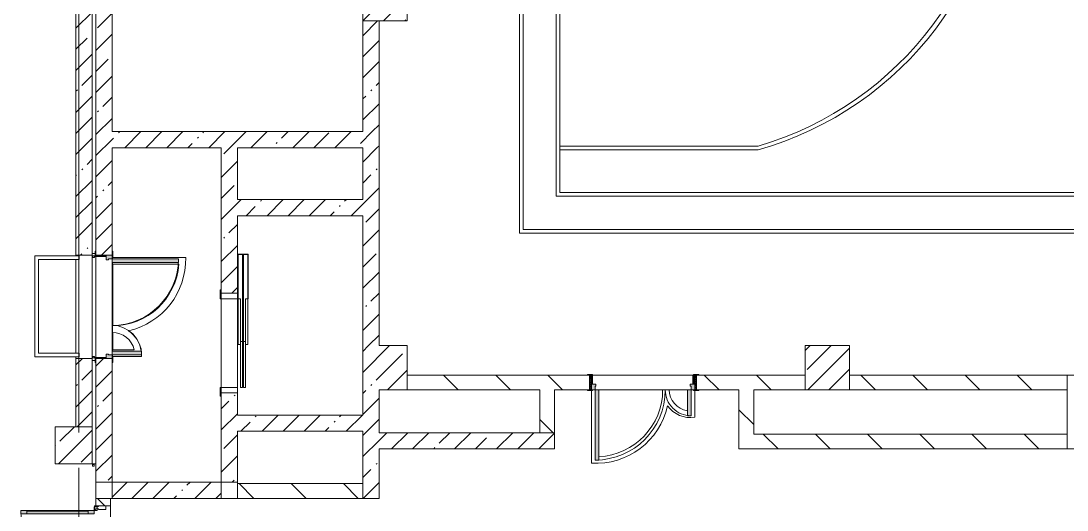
# Model space of a CAD drawing. Header units: millimetres. Extents: x 81037 to 284518, y -8553 to 29000.
# Drawn here: x 195031 to 209218, y 10072 to 16700 of the extents above; entities that cross this region are included whole.
import ezdxf

# ---------------------------------------------------------------- set-up
doc = ezdxf.new("R2010")
doc.units = ezdxf.units.MM
doc.linetypes.add('Осевая', pattern=[3175, 635, -476.25, 1587.5, -476.25])
for name, color, linetype, lineweight, true_color in [('A-DETL-GENF-7', 7, 'Continuous', 5, 0xe2e2e2), ('A-DETL-GENF-9', 7, 'Continuous', 5, 0xaaaaaa), ('A-DOOR-4', 7, 'Continuous', 5, 0xe2e2e2), ('A-DOOR-5', 7, 'Continuous', 5, 0xaaaaaa), ('A-DOOR-FRAM-3', 7, 'Continuous', 5, 0xe2e2e2), ('A-DOOR-FRAM-5', 7, 'Continuous', 5, 0xaaaaaa), ('A-FLOR-2', 7, 'Continuous', 5, 0xaaaaaa)]:
    doc.layers.add(name, color=color, linetype=linetype, lineweight=lineweight, true_color=true_color)
for name, color, linetype, lineweight in [('A-GLAZ-CWMG-2', 7, 'Continuous', 5), ('A-WALL', 7, 'Continuous', 9), ('A-WALL-4', 7, 'Continuous', 5), ('I-WALL-6', 7, 'Continuous', 5), ('S-COLS-1', 7, 'Continuous', 5), ('Оси', 7, 'Continuous', 9), ('Оси-2', 7, 'Осевая', 9)]:
    doc.layers.add(name, color=color, linetype=linetype, lineweight=lineweight)
pattern_1 = [(135, (157507.65, 0), (-353.5534, -353.5534), [])]
pattern_2 = [(45, (157507.65, 0), (-285.123, 285.123), []), (45, (157792.77, 0), (-285.123, 285.123), [504.031, -100.806, 16.764, -84.042])]

# ---------------------------------------------------------------- blocks, each defined once
blk = doc.blocks.new('BSC_Колонна _Прямоугольная - 600х600-V76-2_1_3_птичка')
at = {"layer": 'S-COLS-1'}
h = blk.add_hatch(dxfattribs=at)
h.set_pattern_fill('FP_95', color=256, style=0, pattern_type=2)
h.set_pattern_definition([(45, (-42460, -17000), (-285.123, 285.123), []), (45, (-42174.88, -17000), (-285.123, 285.123), [504.031, -100.806, 16.764, -84.042])])
h.paths.add_polyline_path([(-300, -300), (300, -300), (300, 300), (-300, 300)])
for p, q in [((300, 300), (-300, 300)), ((-300, 300), (-300, -300)), ((300, -300), (300, 300)), ((-300, -300), (300, -300))]:
    blk.add_line(p, q, dxfattribs=at)
blk = doc.blocks.new('110_Дверь_СКБ_2Ст - Д-6_л__ ДОО_Дв_1450x2100h_Дверь из раздевальной в коридор-V115-2_1_3_птичка')
at = {"layer": 'A-DOOR-4'}
for points in [[(612.5, 1050), (612.5, 100), (662.5, 100), (662.5, 1050)], [(-637.5, 450), (-637.5, 100), (-587.5, 100), (-587.5, 450)]]:
    blk.add_hatch(color=256, dxfattribs=at).paths.add_polyline_path(points)
h = blk.add_hatch(color=256, dxfattribs=at)
h.paths.add_polyline_path([(-637.5, 100), (-687.5, 100), (-687.5, 20), (-627.5, 20), (-627.5, 50), (-637.5, 50)])
h.paths.add_polyline_path([(712.5, 100), (662.5, 100), (662.5, 50), (652.5, 50), (652.5, 20), (712.5, 20)])
at = {"layer": 'A-DOOR-5'}
h = blk.add_hatch(dxfattribs=at)
h.set_pattern_fill('FP_17', color=256, style=0, pattern_type=2)
h.set_pattern_definition([(135, (1576.41, 164.685), (-14.14214, -14.14214), []), (225, (1576.41, 164.685), (14.14214, -14.14214), [])])
h.paths.add_polyline_path([(737.5, 100), (712.5, 100), (712.5, -100), (737.5, -100), (737.5, 0.5)])
at = {"layer": 'A-DOOR-FRAM-3'}
for points in [[(-742.5, 108), (-742.5, 100), (-672.5, 100), (-672.5, 108)], [(-672.5, 20), (-687.5, 20), (-687.5, -100), (-672.5, -100), (-672.5, 0.5)], [(767.5, 108), (697.5, 108), (697.5, 100), (767.5, 100)], [(712.5, 20), (697.5, 20), (697.5, -100), (712.5, -100), (712.5, 0.5)], [(-672.5, -100), (-742.5, -100), (-742.5, -108), (-672.5, -108)], [(767.5, -100), (697.5, -100), (697.5, -108), (767.5, -108)]]:
    blk.add_hatch(color=256, dxfattribs=at).paths.add_polyline_path(points)
at = {"layer": 'A-DOOR-FRAM-5'}
h = blk.add_hatch(dxfattribs=at)
h.set_pattern_fill('FP_18', color=256, style=0, pattern_type=2)
h.set_pattern_definition([(45, (-546.384, 164.685), (-14.1421, 14.1421), []), (135, (-546.384, 164.685), (-14.1421, -14.1421), [])])
h.paths.add_polyline_path([(-712.5, 100), (-712.5, -100), (-687.5, -100), (-687.5, 100)])
at = {"layer": 'A-DOOR-5'}
for p, q in [((662.5, 1050), (612.5, 1050)), ((612.5, 1050), (612.5, 100)), ((662.5, 100), (662.5, 1050)), ((-637.5, 450), (-637.5, 100)), ((-587.5, 450), (-637.5, 450)), ((-587.5, 100), (-587.5, 450)), ((-637.5, 100), (-587.5, 100)), ((612.5, 100), (662.5, 100))]:
    blk.add_line(p, q, dxfattribs=at)
for centre, radius, start, end in [((662.5, 100), 950, 90, 180), ((-637.5, 100), 350, 360, 90)]:
    blk.add_arc(centre, radius, start, end, dxfattribs=at)
at = {"layer": 'A-DOOR-FRAM-5'}
for p, q in [((-672.5, 108), (-742.5, 108)), ((-742.5, 108), (-742.5, 100)), ((-742.5, 100), (-672.5, 100)), ((-687.5, 100), (-712.5, 100)), ((-712.5, 100), (-712.5, -100)), ((-637.5, 100), (-687.5, 100)), ((-687.5, 100), (-687.5, 20)), ((-687.5, -100), (-687.5, 100)), ((-687.5, 20), (-627.5, 20)), ((-672.5, 20), (-687.5, 20)), ((-687.5, 20), (-687.5, -100)), ((-672.5, 100), (-672.5, 108)), ((-672.5, -100), (-672.5, 20)), ((-637.5, 50), (-637.5, 100)), ((-627.5, 50), (-637.5, 50)), ((-627.5, 20), (-627.5, 50)), ((662.5, 50), (652.5, 50)), ((652.5, 50), (652.5, 20)), ((652.5, 20), (712.5, 20)), ((662.5, 100), (662.5, 50)), ((712.5, 100), (662.5, 100)), ((767.5, 108), (697.5, 108)), ((697.5, 108), (697.5, 100)), ((697.5, 100), (767.5, 100)), ((712.5, 20), (697.5, 20)), ((697.5, 20), (697.5, -100)), ((712.5, 20), (712.5, 100)), ((737.5, 100), (712.5, 100)), ((712.5, 100), (712.5, -100)), ((712.5, -100), (712.5, 20)), ((737.5, -100), (737.5, 100)), ((767.5, 100), (767.5, 108)), ((-672.5, -100), (-742.5, -100)), ((-742.5, -100), (-742.5, -108)), ((-742.5, -108), (-672.5, -108)), ((-712.5, -100), (-687.5, -100)), ((-687.5, -100), (-672.5, -100)), ((-672.5, -108), (-672.5, -100)), ((697.5, -100), (712.5, -100)), ((767.5, -100), (697.5, -100)), ((697.5, -100), (697.5, -108)), ((697.5, -108), (767.5, -108)), ((712.5, -100), (737.5, -100)), ((767.5, -108), (767.5, -100))]:
    blk.add_line(p, q, dxfattribs=at)
blk = doc.blocks.new('110_Дверь_СКБ_2Ст - Д-2 1450x2100h_Лестничная клетка EIS60-31576737-2_1_3_птичка')
at = {"layer": 'A-DOOR-4'}
for points in [[(-587.5, 110), (-587.5, 1010), (-637.5, 1010), (-637.5, 110)], [(662.5, 510), (612.5, 510), (612.5, 110), (662.5, 110)], [(712.5, 30), (697.5, 30), (697.5, -110), (712.5, -110)]]:
    blk.add_hatch(color=256, dxfattribs=at).paths.add_polyline_path(points)
h = blk.add_hatch(color=256, dxfattribs=at)
h.paths.add_polyline_path([(712.5, 110), (662.5, 110), (662.5, 60), (652.5, 60), (652.5, 30), (712.5, 30), (712.5, 90.1)])
h.paths.add_polyline_path([(-627.5, 30), (-627.5, 60), (-637.5, 60), (-637.5, 110), (-687.5, 110), (-687.5, 30)])
at = {"layer": 'A-DOOR-FRAM-3'}
for points in [[(-672.5, 110), (-672.5, 118), (-742.5, 118), (-742.5, 110), (-697.3, 110)], [(-672.5, 30), (-687.5, 30), (-687.5, -110), (-672.5, -110)], [(767.5, 110), (767.5, 118), (697.5, 118), (697.5, 110)], [(-672.5, -110), (-742.5, -110), (-742.5, -118), (-672.5, -118)], [(767.5, -118), (767.5, -110), (697.5, -110), (697.5, -118)]]:
    blk.add_hatch(color=256, dxfattribs=at).paths.add_polyline_path(points)
at = {"layer": 'A-DOOR-5'}
for p, q in [((-637.5, 1010), (-637.5, 110)), ((-587.5, 1010), (-637.5, 1010)), ((-587.5, 110), (-587.5, 1010)), ((662.5, 510), (612.5, 510)), ((612.5, 510), (612.5, 110)), ((662.5, 110), (662.5, 510)), ((-637.5, 110), (-587.5, 110)), ((612.5, 110), (662.5, 110))]:
    blk.add_line(p, q, dxfattribs=at)
for centre, radius, start, end in [((-637.5, 110), 900, 0, 90), ((662.5, 110), 400, 90, 180)]:
    blk.add_arc(centre, radius, start, end, dxfattribs=at)
at = {"layer": 'A-DOOR-FRAM-5'}
for p, q in [((-672.5, 118), (-742.5, 118)), ((-742.5, 118), (-742.5, 110)), ((-742.5, 110), (-672.5, 110)), ((-637.5, 110), (-687.5, 110)), ((-687.5, 110), (-687.5, 30)), ((-687.5, 30), (-627.5, 30)), ((-672.5, 30), (-687.5, 30)), ((-687.5, 30), (-687.5, -110)), ((-672.5, 110), (-672.5, 118)), ((-672.5, -110), (-672.5, 30)), ((-637.5, 60), (-637.5, 110)), ((-627.5, 60), (-637.5, 60)), ((-627.5, 30), (-627.5, 60)), ((662.5, 60), (652.5, 60)), ((652.5, 60), (652.5, 30)), ((652.5, 30), (712.5, 30)), ((662.5, 110), (662.5, 60)), ((712.5, 110), (662.5, 110)), ((767.5, 118), (697.5, 118)), ((697.5, 118), (697.5, 110)), ((697.5, 110), (767.5, 110)), ((712.5, 30), (697.5, 30)), ((697.5, 30), (697.5, -110)), ((712.5, 30), (712.5, 110)), ((712.5, -110), (712.5, 30)), ((767.5, 110), (767.5, 118)), ((-672.5, -110), (-742.5, -110)), ((-742.5, -110), (-742.5, -118)), ((-742.5, -118), (-672.5, -118)), ((-687.5, -110), (-672.5, -110)), ((-672.5, -118), (-672.5, -110)), ((697.5, -110), (712.5, -110)), ((767.5, -110), (697.5, -110)), ((697.5, -110), (697.5, -118)), ((697.5, -118), (767.5, -118)), ((767.5, -118), (767.5, -110))]:
    blk.add_line(p, q, dxfattribs=at)
blk = doc.blocks.new('BSC_Колонна _Прямоугольная - 500х500-V160-2_1_3_птичка')
at = {"layer": 'S-COLS-1'}
h = blk.add_hatch(dxfattribs=at)
h.set_pattern_fill('FP_158', color=256, style=0, pattern_type=2)
h.set_pattern_definition([(45, (-38240, -10950), (-285.123, 285.123), []), (45, (-37954.88, -10950), (-285.123, 285.123), [504.031, -100.806, 16.764, -84.042])])
h.paths.add_polyline_path([(-250, -250), (250, -250), (250, 250), (-250, 250)])
for p, q in [((250, 250), (-250, 250)), ((-250, 250), (-250, -250)), ((250, -250), (250, 250)), ((-250, -250), (250, -250))]:
    blk.add_line(p, q, dxfattribs=at)
blk = doc.blocks.new('DOR_Дверь лифта - 1350х2050h-V165-2_1_3_птичка')
at = {"layer": 'A-DOOR-5'}
for p, q in [((-600, 125), (-720, 125)), ((-720, 125), (-720, 110)), ((-720, 110), (-600, 110)), ((-675, 110), (-675, -110)), ((-600, 110), (-675, 110)), ((-600, 110), (-600, 125)), ((600, 110), (-600, 110)), ((-600, 110), (-600, -110)), ((720, 125), (600, 125)), ((600, 125), (600, 110)), ((600, -110), (600, 110)), ((675, 110), (600, 110)), ((600, 110), (720, 110)), ((675, -110), (675, 110)), ((720, 110), (720, 125)), ((-675, -110), (-600, -110)), ((-600, -110), (600, -110)), ((-20, -120), (-20, -150)), ((600, -120), (-20, -120)), ((600, -110), (675, -110)), ((600, -150), (600, -120)), ((-600, -150), (-600, -180)), ((20, -150), (-600, -150)), ((-600, -180), (20, -180)), ((-600, -190), (-600, -220)), ((20, -190), (-600, -190)), ((-600, -220), (20, -220)), ((-20, -150), (600, -150)), ((-20, -220), (-20, -250)), ((600, -220), (-20, -220)), ((-20, -250), (600, -250)), ((20, -180), (20, -150)), ((20, -220), (20, -190)), ((600, -250), (600, -220))]:
    blk.add_line(p, q, dxfattribs=at)
at = {"layer": 'A-DOOR-FRAM-5'}
for p, q in [((600, -117), (600, -120)), ((1203, -117), (600, -117)), ((600, -120), (1200, -120)), ((1200, -120), (1200, -180)), ((1203, -183), (1203, -117)), ((1200, -180), (20, -180)), ((20, -180), (20, -183)), ((20, -183), (1203, -183)), ((1203, -187), (20, -187)), ((20, -187), (20, -190)), ((20, -190), (1200, -190)), ((600, -250), (600, -253)), ((1200, -250), (600, -250)), ((600, -253), (1203, -253)), ((1200, -190), (1200, -250)), ((1203, -253), (1203, -187))]:
    blk.add_line(p, q, dxfattribs=at)
blk = doc.blocks.new('Дверь_Витражная_остекление_ - ДВН_ДАО_Главный вход_1800 в свету 5-32258809-2_1_3_птичка')
at = {"layer": 'A-DETL-GENF-7'}
for points in [[(-947.5, -723.4), (-947.5, -20), (-992.5, -20), (-992.5, -1012.5), (-947.5, -1012.5)], [(1042.5, -1012.5), (1042.5, -20), (997.5, -20), (997.5, -1012.5)]]:
    blk.add_hatch(color=256, dxfattribs=at).paths.add_polyline_path(points)
at = {"layer": 'A-DETL-GENF-9'}
for p, q in [((-947.5, -20), (-992.5, -20)), ((-992.5, -1012.5), (-992.5, -20)), ((-947.5, -20), (-992.5, -20)), ((-992.5, -20), (-992.5, -1012.5)), ((-992.5, -100), (-947.5, -100)), ((-982.5, -932.5), (-982.5, -100)), ((-947.5, -1012.5), (-947.5, -20)), ((-947.5, -1012.5), (-947.5, -20)), ((988.5, -932.5), (988.5, -100)), ((997.5, -1012.5), (997.5, -20)), ((997.5, -20), (997.5, -1012.5)), ((1042.5, -100), (997.5, -100)), ((1032.5, -932.5), (1032.5, -100)), ((1042.5, -1012.5), (1042.5, -20)), ((1042.5, -1012.5), (1042.5, -20)), ((-992.5, -932.5), (-947.5, -932.5)), ((1042.5, -932.5), (997.5, -932.5)), ((-992.5, -1012.5), (-947.5, -1012.5)), ((-992.5, -1012.5), (-947.5, -1012.5)), ((1042.5, -1012.5), (997.5, -1012.5)), ((997.5, -1012.5), (1042.5, -1012.5))]:
    blk.add_line(p, q, dxfattribs=at)
at = {"layer": 'A-DOOR-5'}
for p, q in [((-1042.5, 20), (-992.5, 20)), ((-1042.5, -20), (-1042.5, 20)), ((-992.5, 20), (-992.5, -20)), ((992.5, 20), (1042.5, 20)), ((992.5, -20), (992.5, 20)), ((1042.5, 20), (1042.5, -20)), ((-992.5, -20), (-1042.5, -20)), ((-992.5, -1012.5), (-992.5, -20)), ((992.5, -1012.5), (992.5, -20)), ((1042.5, -20), (992.5, -20))]:
    blk.add_line(p, q, dxfattribs=at)
for centre, start, end in [((992.5, -20), 209.21115, 212.8228), ((992.5, -20), 217.57984, 270), ((-992.5, -20), 270, 286.54233)]:
    blk.add_arc(centre, 992.5, start, end, dxfattribs=at)
blk = doc.blocks.new('Прямоугольный импост - Импост структурный с накладкой - 160мм Темный-31239248-2_1_3_птичка')
at = {"layer": 'A-GLAZ-CWMG-2'}
for p, q in [((0, 17), (-50, 17)), ((-50, 17), (-50, 0)), ((-50, 0), (-40, 0)), ((-40, 0), (-40, -40)), ((-10, -40), (-10, 0)), ((-10, 0), (0, 0)), ((0, 0), (0, 17)), ((-40, -40), (-50, -40)), ((-50, -40), (-50, -140)), ((-50, -140), (0, -140)), ((0, -40), (-10, -40)), ((0, -140), (0, -40))]:
    blk.add_line(p, q, dxfattribs=at)

msp = doc.modelspace()

# ---------------------------------------------------------------- hatches: boundary and pattern name
at = {"layer": 'I-WALL-6'}
h = msp.add_hatch(dxfattribs=at)
h.set_pattern_fill('FP_79', color=256, style=0, pattern_type=2)
h.set_pattern_definition(pattern_2)
h.paths.add_polyline_path([(196247.8, 10450), (196267.7, 10450), (196267.7, 12125), (196047.7, 12125), (196047.7, 10450)])
h.paths.add_polyline_path([(196047.7, 13525), (196267.7, 13525), (196267.7, 21575), (196047.7, 21575), (196047.7, 13534.8)])
h.paths.add_polyline_path([(196267.7, 22975), (196267.7, 23420.3), (196047.7, 23420.3), (196047.7, 22975), (196247.8, 22975)])
h = msp.add_hatch(dxfattribs=at)
h.set_pattern_fill('FP_79', color=256, style=0, pattern_type=2)
h.set_pattern_definition(pattern_2)
h.paths.add_polyline_path([(195777.7, 11200), (195997.7, 11200), (195997.7, 12125), (195777.7, 12125), (195777.7, 11221)])
h.paths.add_polyline_path([(195997.7, 13525), (195997.7, 21575), (195777.7, 21575), (195777.7, 13525)])
h.paths.add_polyline_path([(195997.7, 22975), (195997.7, 23400), (195777.7, 23400), (195777.7, 22975)])
h = msp.add_hatch(dxfattribs=at)
h.set_pattern_fill('FP_79', color=256, style=0, pattern_type=2)
h.set_pattern_definition(pattern_2)
h.paths.add_polyline_path([(199887.7, 15200), (199887.7, 16700), (199667.7, 16700), (199667.7, 15200)])
h = msp.add_hatch(dxfattribs=at)
h.set_pattern_fill('FP_79', color=256, style=0, pattern_type=2)
h.set_pattern_definition(pattern_2)
h.paths.add_polyline_path([(197967.7, 14980), (199887.7, 14980), (199887.7, 15200), (196267.7, 15200), (196267.7, 14980), (197747.7, 14980)])
h = msp.add_hatch(dxfattribs=at)
h.set_pattern_fill('FP_79', color=256, style=0, pattern_type=2)
h.set_pattern_definition(pattern_2)
h.paths.add_polyline_path([(197967.7, 14280), (197967.7, 14980), (197747.7, 14980), (197747.7, 14280)])
h = msp.add_hatch(dxfattribs=at)
h.set_pattern_fill('FP_79', color=256, style=0, pattern_type=2)
h.set_pattern_definition(pattern_2)
h.paths.add_polyline_path([(199887.7, 10230), (199887.7, 11700), (199667.7, 11700), (199667.7, 10230)])
h.paths.add_polyline_path([(199887.7, 12300), (199887.7, 14980), (199667.7, 14980), (199667.7, 12300)])
h = msp.add_hatch(dxfattribs=at)
h.set_pattern_fill('FP_79', color=256, style=0, pattern_type=2)
h.set_pattern_definition(pattern_2)
h.paths.add_polyline_path([(197747.7, 10450), (197967.7, 10450), (197967.7, 11660), (197747.7, 11660), (197747.7, 11221)])
h.paths.add_polyline_path([(197967.7, 13010), (197967.7, 14280), (197747.7, 14280), (197747.7, 13010)])
h = msp.add_hatch(dxfattribs=at)
h.set_pattern_fill('FP_79', color=256, style=0, pattern_type=2)
h.set_pattern_definition(pattern_2)
h.paths.add_polyline_path([(199667.7, 14060), (199667.7, 14280), (197967.7, 14280), (197967.7, 14060), (199030.4, 14060)])
h = msp.add_hatch(dxfattribs=at)
h.set_pattern_fill('FP_82', color=256, style=0, pattern_type=2)
h.set_pattern_definition(pattern_1)
h.paths.add_polyline_path([(208305.6, 11700), (209217.7, 11700), (209217.7, 11900), (206267.7, 11900), (206267.7, 11700), (207378, 11700)])
h.paths.add_polyline_path([(200267.7, 11700), (202743.4, 11700), (202740.4, 11900), (200267.7, 11900)])
h.paths.add_polyline_path([(204193.4, 11700), (205667.7, 11700), (205667.7, 11900), (204193.4, 11900), (204193.4, 11799.5)])
h = msp.add_hatch(dxfattribs=at)
h.set_pattern_fill('FP_82', color=256, style=0, pattern_type=2)
h.set_pattern_definition(pattern_1)
h.paths.add_polyline_path([(202268.4, 11120), (202268.4, 11700), (202068.4, 11700), (202068.4, 11120)])
h = msp.add_hatch(dxfattribs=at)
h.set_pattern_fill('FP_82', color=256, style=0, pattern_type=2)
h.set_pattern_definition(pattern_1)
h.paths.add_polyline_path([(204968.4, 11100), (204968.4, 11700), (204768.4, 11700), (204768.4, 11100)])
h = msp.add_hatch(dxfattribs=at)
h.set_pattern_fill('FP_79', color=256, style=0, pattern_type=2)
h.set_pattern_definition(pattern_2)
h.paths.add_polyline_path([(199667.7, 11140), (199667.7, 11360), (197967.7, 11360), (197967.7, 11140), (199030.4, 11140)])
h = msp.add_hatch(dxfattribs=at)
h.set_pattern_fill('FP_79', color=256, style=0, pattern_type=2)
h.set_pattern_definition(pattern_2)
h.paths.add_polyline_path([(199887.7, 10900), (202268.4, 10900), (202268.4, 11120), (199887.7, 11120)])
h = msp.add_hatch(dxfattribs=at)
h.set_pattern_fill('FP_82', color=256, style=0, pattern_type=2)
h.set_pattern_definition(pattern_1)
h.paths.add_polyline_path([(218667.7, 10900), (218667.7, 11100), (216847.7, 11100), (216847.7, 10900), (217580.8, 10900)])
h.paths.add_polyline_path([(212015.6, 10900), (213007.7, 10900), (213007.7, 11100), (209417.7, 11100), (209417.7, 10900), (210160.6, 10900)])
h.paths.add_polyline_path([(213907.7, 10900), (214117.7, 10900), (214117.7, 11100), (213907.7, 11100), (213907.7, 10980)])
h.paths.add_polyline_path([(215737.7, 10900), (215947.7, 10900), (215947.7, 11100), (215737.7, 11100), (215737.7, 10980)])
h.paths.add_polyline_path([(215037.7, 10900), (215037.7, 11100), (214817.7, 11100), (214817.7, 10900)])
h.paths.add_polyline_path([(204768.4, 10900), (209217.7, 10900), (209217.7, 11100), (204768.4, 11100)])
h = msp.add_hatch(dxfattribs=at)
h.set_pattern_fill('FP_79', color=256, style=0, pattern_type=2)
h.set_pattern_definition(pattern_2)
h.paths.add_polyline_path([(197747.7, 10230), (197747.7, 10450), (196267.7, 10450), (196267.7, 10230), (197175.3, 10230)])
h = msp.add_hatch(dxfattribs=at)
h.set_pattern_fill('FP_82', color=256, style=0, pattern_type=2)
h.set_pattern_definition(pattern_1)
h.paths.add_polyline_path([(199667.7, 10230), (199667.7, 10430), (197967.7, 10430), (197967.7, 10230), (199030.4, 10230)])
h = msp.add_hatch(dxfattribs=at)
h.set_pattern_fill('FP_82', color=256, style=0, pattern_type=2)
h.set_pattern_definition(pattern_1)
h.paths.add_polyline_path([(196047.7, 7900), (196247.7, 7900), (196247.7, 8000), (196047.7, 8000)])
h.paths.add_polyline_path([(196047.7, 10130), (196247.7, 10130), (196247.7, 10230), (196047.7, 10230)])
at = {"layer": 'S-COLS-1'}
h = msp.add_hatch(dxfattribs=at)
h.set_pattern_fill('FP_79', color=256, style=0, pattern_type=2)
h.set_pattern_definition(pattern_2)
h.paths.add_polyline_path([(199667.7, 11700), (200267.7, 11700), (200267.7, 12300), (199667.7, 12300)])
h = msp.add_hatch(dxfattribs=at)
h.set_pattern_fill('FP_79', color=256, style=0, pattern_type=2)
h.set_pattern_definition(pattern_2)
h.paths.add_polyline_path([(206267.7, 11700), (206267.7, 12300), (205667.7, 12300), (205667.7, 11700)])

# ---------------------------------------------------------------- linework, layer by layer
at = {"layer": 'A-FLOR-2'}
for p, q in [((201791.3, 24981.3), (201791.3, 13824.4)), ((201841.3, 13874.4), (201841.3, 24931.3)), ((202291.3, 24481.3), (202291.3, 14324.4)), ((202341.3, 14374.4), (202341.3, 24431.3)), ((205027.3, 15002.8), (202337.7, 15002.8)), ((202337.7, 15002.8), (202337.7, 14952.8)), ((202337.7, 14952.8), (205027.3, 14952.8)), ((211944.5, 14374.4), (202341.3, 14374.4)), ((202291.3, 14324.4), (221647.7, 14324.4)), ((201791.3, 13824.4), (222147.7, 13824.4)), ((222097.7, 13874.4), (201841.3, 13874.4)), ((195820.8, 13518), (195220.8, 13518)), ((195220.8, 13518), (195220.8, 12148.2)), ((195820.8, 13468), (195820.8, 13518)), ((196039.7, 13550), (195997.7, 13550)), ((197265.8, 13493.1), (196271, 13493.1)), ((196271, 13493.1), (196271, 13475)), ((196277.7, 13492.5), (196277.7, 13550)), ((195270.8, 12198.2), (195270.8, 13468)), ((195270.8, 13468), (195820.8, 13468)), ((196271, 13425), (196271, 13403.1)), ((196271, 13403.1), (197173.3, 13403.1)), ((196277.7, 12568.5), (196277.7, 13403.1)), ((196271, 12568.1), (196271, 12478.1)), ((196277.7, 12242), (196277.7, 12477.5)), ((196568.2, 12242), (196271, 12242)), ((196271, 12242), (196271, 12225)), ((195220.8, 12148.2), (195820.8, 12148.2)), ((195820.8, 12198.2), (195270.8, 12198.2)), ((195820.8, 12148.2), (195820.8, 12198.2)), ((195997.7, 12100), (196039.7, 12100)), ((196271, 12175), (196271, 12152)), ((196271, 12152), (196665.5, 12152)), ((196277.7, 12100), (196277.7, 12152)), ((204143.4, 11780), (204143.4, 11889.6)), ((204143.4, 11889.6), (204153.4, 11889.6)), ((202768.4, 11692), (202768.4, 10706.8)), ((202858.4, 11703), (202818.4, 11703)), ((203823.4, 11703), (203733.4, 11703)), ((204168.4, 11329.8), (204168.4, 11692)), ((196047.7, 10700), (195997.7, 10700)), ((196047.7, 10230), (196047.7, 10450)), ((196267.7, 10230), (196247.8, 10230)), ((197967.7, 10230), (197747.7, 10230)), ((196047.7, 10120), (196047.7, 10130)), ((196047.7, 10130), (196047.7, 10120))]:
    msp.add_line(p, q, dxfattribs=at)
for centre, radius, start, end in [((203772.7, 19382.8), 4604.2, 285.81331, 74.18669), ((203743.1, 19382.8), 4564.4, 286.34112, 73.65888), ((196271, 13473.1), 995, 282.67054, 1.1511), ((196271, 13473.1), 905, 270, 355.56313), ((196271, 12173.1), 395, 7.55422, 56.45952), ((196271, 12173.1), 305, 13.0427, 90), ((196271, 12173.1), 395, 356.92799, 0.27403), ((202828.4, 11700), 905, 272.53584, 0.18993), ((204108.4, 11700), 285, 179.39688, 261.89794), ((202828.4, 11700), 995, 266.54288, 347.60213), ((204108.4, 11700), 375, 214.72707, 279.2069)]:
    msp.add_arc(centre, radius, start, end, dxfattribs=at)
at = {"layer": 'A-WALL'}
for p, q in [((202068.4, 11120), (202268.4, 11120)), ((209217.7, 11100), (209217.7, 10900)), ((199667.7, 10230), (199667.7, 10430))]:
    msp.add_line(p, q, dxfattribs=at)
at = {"layer": 'A-WALL-4'}
for p, q in [((196027.7, 13515), (196007.7, 13515)), ((196007.7, 13515), (196007.7, 13495)), ((196007.7, 13495), (196027.7, 13495)), ((196027.7, 13495), (196027.7, 13515)), ((196007.7, 12155), (196007.7, 12135)), ((196027.7, 12155), (196007.7, 12155)), ((196007.7, 12135), (196027.7, 12135)), ((196027.7, 12135), (196027.7, 12155)), ((196002.2, 10689), (196002.2, 10669)), ((196022.2, 10689), (196002.2, 10689)), ((196002.2, 10669), (196022.2, 10669)), ((196022.2, 10669), (196022.2, 10689))]:
    msp.add_line(p, q, dxfattribs=at)
at = {"layer": 'I-WALL-6'}
for p, q in [((195777.7, 21584.5), (195777.7, 13518)), ((195997.7, 11200), (195997.7, 21584.5)), ((196047.7, 21520), (196047.7, 13580)), ((196267.7, 15200), (196267.7, 21520)), ((199667.7, 16700), (199667.7, 15200)), ((199887.7, 12300), (199887.7, 16700)), ((199667.7, 15200), (196267.7, 15200)), ((196267.7, 13580), (196267.7, 14980)), ((196267.7, 14980), (197747.7, 14980)), ((197747.7, 14980), (197747.7, 13010)), ((197967.7, 14980), (199667.7, 14980)), ((197967.7, 14280), (197967.7, 14980)), ((199667.7, 14980), (199667.7, 14280)), ((199667.7, 14280), (197967.7, 14280)), ((197967.7, 13010), (197967.7, 14060)), ((197967.7, 14060), (199667.7, 14060)), ((199667.7, 14060), (199667.7, 12300)), ((195777.7, 13525), (195997.7, 13525)), ((196047.7, 12140), (196047.7, 13510)), ((195777.7, 12198.2), (195777.7, 13468)), ((196267.7, 13425), (196267.7, 12225)), ((197747.7, 13010), (197967.7, 13010)), ((195777.7, 12148.2), (195777.7, 11200)), ((195997.7, 12125), (195777.7, 12125)), ((196047.7, 12070), (196047.7, 10450)), ((196267.7, 12070), (196267.7, 10230)), ((202713.4, 11900), (200267.7, 11900)), ((200267.7, 11900), (200267.7, 11700)), ((202783.4, 11900), (204153.4, 11900)), ((205667.7, 11900), (204223.4, 11900)), ((205667.7, 11700), (205667.7, 11900)), ((211667.7, 11900), (206267.7, 11900)), ((206267.7, 11900), (206267.7, 11700)), ((209217.7, 11900), (209217.7, 11100)), ((197747.7, 11660), (197747.7, 10230)), ((197967.7, 11660), (197747.7, 11660)), ((197967.7, 11360), (197967.7, 11660)), ((199667.7, 11700), (199667.7, 11360)), ((199887.7, 11120), (199887.7, 11700)), ((200267.7, 11700), (202068.4, 11700)), ((202068.4, 11700), (202068.4, 11120)), ((202268.4, 11700), (202713.4, 11700)), ((202268.4, 10900), (202268.4, 11700)), ((203733.2, 11700), (202868.4, 11700)), ((204068.4, 11700), (203823.7, 11700)), ((204223.4, 11700), (204768.4, 11700)), ((204768.4, 11700), (204768.4, 10900)), ((204968.4, 11700), (205667.7, 11700)), ((204968.4, 11100), (204968.4, 11700)), ((206267.7, 11700), (209217.7, 11700)), ((199667.7, 11360), (197967.7, 11360)), ((197967.7, 10230), (197967.7, 11140)), ((197967.7, 11140), (199667.7, 11140)), ((199667.7, 11140), (199667.7, 10430)), ((202068.4, 11120), (199887.7, 11120)), ((209217.7, 11100), (204968.4, 11100)), ((199887.7, 10900), (202268.4, 10900)), ((199887.7, 10230), (199887.7, 10900)), ((204768.4, 10900), (213207.7, 10900)), ((196047.7, 10450), (196267.7, 10450)), ((197967.7, 10450), (196267.7, 10450)), ((199667.7, 10430), (197967.7, 10430)), ((196247.7, 10230), (196047.7, 10230)), ((196047.7, 10230), (196047.7, 10130)), ((196247.7, 10230), (196247.7, 7900)), ((196267.7, 10230), (197747.7, 10230)), ((197747.7, 10230), (199887.7, 10230)), ((196047.7, 10130), (196247.7, 10130))]:
    msp.add_line(p, q, dxfattribs=at)
at = {"layer": 'S-COLS-1'}
for p, q in [((199667.7, 12300), (199667.7, 11700)), ((200267.7, 12300), (199887.7, 12300)), ((200267.7, 11700), (200267.7, 12300)), ((206267.7, 12300), (205667.7, 12300)), ((205667.7, 12300), (205667.7, 11900)), ((206267.7, 11900), (206267.7, 12300)), ((205667.7, 11900), (205667.7, 11700)), ((206267.7, 11700), (206267.7, 11900)), ((199887.7, 11700), (200267.7, 11700)), ((205667.7, 11700), (206267.7, 11700))]:
    msp.add_line(p, q, dxfattribs=at)
at = {"layer": 'Оси'}
msp.add_line((195817.7, 11277.7), (195817.7, 23777.7), dxfattribs=at)
at = {"layer": 'Оси-2'}
msp.add_line((195817.7, 7947.2), (195817.7, 11277.7), dxfattribs=at)

# ---------------------------------------------------------------- block references
at = {"layer": 'A-DOOR-5'}
for name, p, rotation in [('110_Дверь_СКБ_2Ст - Д-2 1450x2100h_Лестничная клетка EIS60-31576737-2_1_3_птичка', (196157.7, 12837.5), 269.9999999999999), ('DOR_Дверь лифта - 1350х2050h-V165-2_1_3_птичка', (197857.7, 12335), 90), ('110_Дверь_СКБ_2Ст - Д-6_л__ ДОО_Дв_1450x2100h_Дверь из раздевальной в коридор-V115-2_1_3_птичка', (203480.9, 11800), 180), ('Дверь_Витражная_остекление_ - ДВН_ДАО_Главный вход_1800 в свету 5-32258809-2_1_3_птичка', (196043.7, 9072.5), 269.9999999999999)]:
    msp.add_blockref(name, p, dxfattribs=dict(at, rotation=rotation))
at = {"layer": 'A-GLAZ-CWMG-2', "rotation": 89.99999999999993}
msp.add_blockref('Прямоугольный импост - Импост структурный с накладкой - 160мм Темный-31239248-2_1_3_птичка', (196043.7, 10130), dxfattribs=at)
at = {"layer": 'S-COLS-1'}
for name, p in [('BSC_Колонна _Прямоугольная - 600х600-V76-2_1_3_птичка', (199967.7, 17000)), ('BSC_Колонна _Прямоугольная - 500х500-V160-2_1_3_птичка', (195747.7, 10950))]:
    msp.add_blockref(name, p, dxfattribs=at)

doc.saveas('drawing.dxf')
